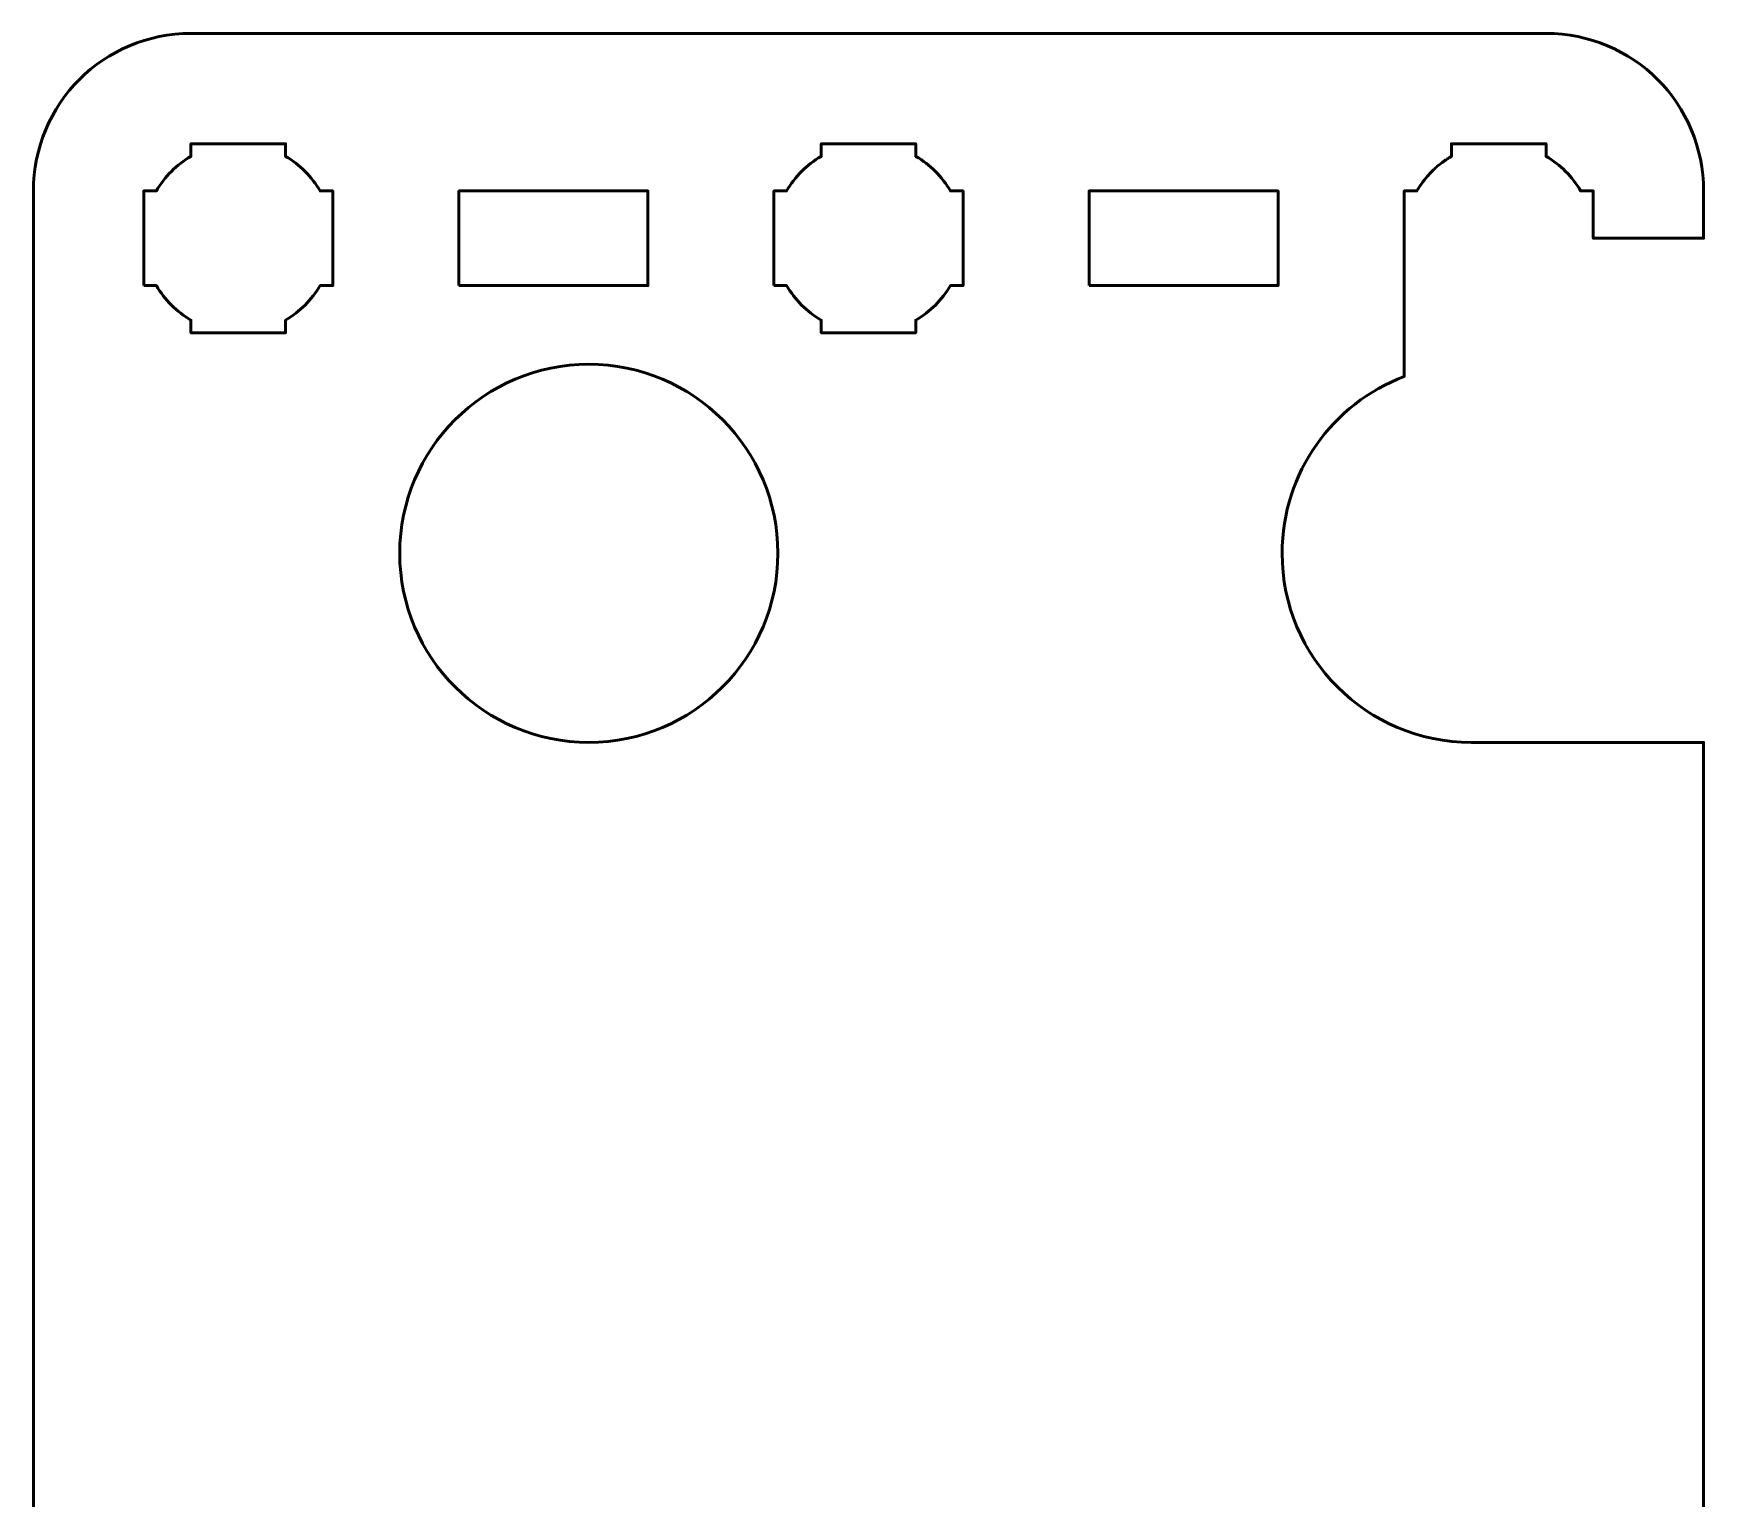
# Model space of a CAD drawing. Header units: centimetres. Extents: x -13.2 to -1.8, y -9.5 to -0.2.
# Drawn here: x -7.15 to -1.85, y -4.85 to -0.2 of the extents above; entities that cross this region are included whole.
import ezdxf

# ---------------------------------------------------------------- set-up
doc = ezdxf.new("R2010")
doc.units = ezdxf.units.CM
doc.header["$MEASUREMENT"] = 0
doc.layers.add('Layer 1', color=7, linetype='Continuous')

msp = doc.modelspace()

# ---------------------------------------------------------------- linework, layer by layer
at = {"layer": 'Layer 1', "lineweight": 53}
for points, knots in [([(-7.15003, -8.99995), (-7.15003, -8.99995), (-7.15003, -7.55), (-7.15003, -7.55), (-7.15003, -7.55), (-7.15003, -7.55), (-6.91251, -7.55), (-6.91251, -7.55), (-6.91251, -7.55), (-6.58119, -7.55), (-6.31251, -7.28131), (-6.31251, -6.95), (-6.31251, -6.95), (-6.31251, -6.61869), (-6.58119, -6.35), (-6.91251, -6.35), (-6.91251, -6.35), (-6.91251, -6.35), (-7.15003, -6.35), (-7.15003, -6.35), (-7.15003, -6.35), (-7.15003, -6.35), (-7.15003, -0.70005), (-7.15003, -0.70005), (-7.15003, -0.70005), (-7.15003, -0.42305), (-6.92694, -0.19995), (-6.64994, -0.19995), (-6.64994, -0.19995), (-6.64994, -0.19995), (-2.35008, -0.19995), (-2.35008, -0.19995), (-2.35008, -0.19995), (-2.07294, -0.19995), (-1.84998, -0.42305), (-1.84998, -0.70005), (-1.84998, -0.70005), (-1.84998, -0.70005), (-1.84998, -0.84998), (-1.84998, -0.84998), (-1.84998, -0.84998), (-1.84998, -0.84998), (-2.19998, -0.84998), (-2.19998, -0.84998), (-2.19998, -0.84998), (-2.19998, -0.84998), (-2.19998, -0.70005), (-2.19998, -0.70005), (-2.19998, -0.70005), (-2.19998, -0.70005), (-2.2401, -0.70005), (-2.2401, -0.70005), (-2.2401, -0.70005), (-2.26644, -0.65448), (-2.30442, -0.61649), (-2.34999, -0.59013), (-2.34999, -0.59013), (-2.34999, -0.59013), (-2.34999, -0.55005), (-2.34999, -0.55005), (-2.34999, -0.55005), (-2.34999, -0.55005), (-2.49369, -0.55005), (-2.49369, -0.55005), (-2.49369, -0.55005), (-2.49369, -0.55005), (-2.5, -0.54998), (-2.5, -0.54998), (-2.5, -0.54998), (-2.5, -0.54998), (-2.50631, -0.55005), (-2.50631, -0.55005), (-2.50631, -0.55005), (-2.50631, -0.55005), (-2.64999, -0.55005), (-2.64999, -0.55005), (-2.64999, -0.55005), (-2.64999, -0.55005), (-2.64999, -0.59014), (-2.64999, -0.59014), (-2.64999, -0.59014), (-2.64999, -0.59014), (-2.65451, -0.59282), (-2.65451, -0.59282), (-2.65451, -0.59282), (-2.65451, -0.59282), (-2.65605, -0.59374), (-2.65605, -0.59374), (-2.65605, -0.59374), (-2.65605, -0.59374), (-2.66152, -0.59716), (-2.66152, -0.59716), (-2.66152, -0.59716), (-2.66152, -0.59716), (-2.66167, -0.59726), (-2.66167, -0.59726), (-2.66167, -0.59726), (-2.66167, -0.59726), (-2.6626, -0.59786), (-2.6626, -0.59786), (-2.6626, -0.59786), (-2.6626, -0.59786), (-2.66737, -0.60101), (-2.66737, -0.60101), (-2.66737, -0.60101), (-2.66737, -0.60101), (-2.66771, -0.60123), (-2.66771, -0.60123), (-2.66771, -0.60123), (-2.66771, -0.60123), (-2.66875, -0.60194), (-2.66875, -0.60194), (-2.66875, -0.60194), (-2.66875, -0.60194), (-2.67279, -0.60474), (-2.67279, -0.60474), (-2.67279, -0.60474), (-2.67279, -0.60474), (-2.67364, -0.60534), (-2.67364, -0.60534), (-2.67364, -0.60534), (-2.67364, -0.60534), (-2.67479, -0.60617), (-2.67479, -0.60617), (-2.67479, -0.60617), (-2.67479, -0.60617), (-2.67876, -0.60907), (-2.67876, -0.60907), (-2.67876, -0.60907), (-2.67876, -0.60907), (-2.67947, -0.6096), (-2.67947, -0.6096), (-2.67947, -0.6096), (-2.67947, -0.6096), (-2.67963, -0.60972), (-2.67963, -0.60972), (-2.67963, -0.60972), (-2.67963, -0.60972), (-2.68514, -0.61394), (-2.68514, -0.61394), (-2.68514, -0.61394), (-2.68514, -0.61394), (-2.68528, -0.61405), (-2.68528, -0.61405), (-2.68528, -0.61405), (-2.68528, -0.61405), (-2.69036, -0.61814), (-2.69036, -0.61814), (-2.69036, -0.61814), (-2.69036, -0.61814), (-2.6908, -0.6185), (-2.6908, -0.6185), (-2.6908, -0.6185), (-2.6908, -0.6185), (-2.69097, -0.61864), (-2.69097, -0.61864), (-2.69097, -0.61864), (-2.69097, -0.61864), (-2.69599, -0.62288), (-2.69599, -0.62288), (-2.69599, -0.62288), (-2.69599, -0.62288), (-2.69631, -0.62315), (-2.69631, -0.62315), (-2.69631, -0.62315), (-2.69631, -0.62315), (-2.69678, -0.62356), (-2.69678, -0.62356), (-2.69678, -0.62356), (-2.69678, -0.62356), (-2.7015, -0.62775), (-2.7015, -0.62775), (-2.7015, -0.62775), (-2.7015, -0.62775), (-2.70169, -0.62793), (-2.70169, -0.62793), (-2.70169, -0.62793), (-2.70344, -0.62951), (-2.70517, -0.63113), (-2.70688, -0.63276), (-2.70688, -0.63276), (-2.70688, -0.63276), (-2.70696, -0.63284), (-2.70696, -0.63284), (-2.70696, -0.63284), (-2.70696, -0.63284), (-2.71211, -0.63787), (-2.71211, -0.63787), (-2.71211, -0.63787), (-2.71211, -0.63787), (-2.71214, -0.63789), (-2.71214, -0.63789), (-2.71214, -0.63789), (-2.71383, -0.63958), (-2.71549, -0.64129), (-2.71714, -0.64302), (-2.71714, -0.64302), (-2.71714, -0.64302), (-2.71728, -0.64316), (-2.71728, -0.64316), (-2.71728, -0.64316), (-2.72053, -0.64657), (-2.72371, -0.65006), (-2.7268, -0.65363), (-2.7268, -0.65363), (-2.7268, -0.65363), (-2.72683, -0.65367), (-2.72683, -0.65367), (-2.72683, -0.65367), (-2.72683, -0.65367), (-2.72716, -0.65405), (-2.72716, -0.65405), (-2.72716, -0.65405), (-2.73945, -0.66828), (-2.75042, -0.68368), (-2.75989, -0.70005), (-2.75989, -0.70005), (-2.75989, -0.70005), (-2.79999, -0.70005), (-2.79999, -0.70005), (-2.79999, -0.70005), (-2.79999, -0.70005), (-2.79999, -0.84843), (-2.79999, -0.84843), (-2.79999, -0.84843), (-2.79999, -0.84843), (-2.80001, -0.84998), (-2.80001, -0.84998), (-2.80001, -0.84998), (-2.80001, -0.84998), (-2.8, -0.85075), (-2.8, -0.85075), (-2.8, -0.85075), (-2.8, -0.85075), (-2.8, -1.28878), (-2.8, -1.28878), (-2.8, -1.28878), (-3.02646, -1.37459), (-3.18751, -1.59351), (-3.18751, -1.85), (-3.18751, -1.85), (-3.18751, -2.18131), (-2.91883, -2.45), (-2.58751, -2.45), (-2.58751, -2.45), (-2.58751, -2.45), (-1.84998, -2.45), (-1.84998, -2.45), (-1.84998, -2.45), (-1.84998, -2.45), (-1.84998, -6.4615), (-1.84998, -6.4615), (-1.84998, -6.4615), (-1.84998, -6.4615), (-2.03301, -6.4615), (-2.03301, -6.4615), (-2.03301, -6.4615), (-2.36433, -6.4615), (-2.63301, -6.73019), (-2.63301, -7.0615), (-2.63301, -7.0615), (-2.63301, -7.39281), (-2.36433, -7.6615), (-2.03301, -7.6615), (-2.03301, -7.6615), (-2.03301, -7.6615), (-1.84998, -7.6615), (-1.84998, -7.6615), (-1.84998, -7.6615), (-1.84998, -7.6615), (-1.84998, -8.99995), (-1.84998, -8.99995), (-1.84998, -8.99995), (-1.84998, -9.27695), (-2.07294, -9.50005), (-2.35008, -9.50005), (-2.35008, -9.50005), (-2.35008, -9.50005), (-6.64994, -9.50005), (-6.64994, -9.50005), (-6.64994, -9.50005), (-6.92694, -9.50005), (-7.15003, -9.27695), (-7.15003, -8.99995)], [0, 0, 0, 0, 0.0140845, 0.0140845, 0.0140845, 0.0140845, 0.028169, 0.028169, 0.028169, 0.028169, 0.0422535, 0.0422535, 0.0422535, 0.0422535, 0.056338, 0.056338, 0.056338, 0.056338, 0.0704225, 0.0704225, 0.0704225, 0.0704225, 0.084507, 0.084507, 0.084507, 0.084507, 0.0985915, 0.0985915, 0.0985915, 0.0985915, 0.1126761, 0.1126761, 0.1126761, 0.1126761, 0.1267606, 0.1267606, 0.1267606, 0.1267606, 0.1408451, 0.1408451, 0.1408451, 0.1408451, 0.1549296, 0.1549296, 0.1549296, 0.1549296, 0.1690141, 0.1690141, 0.1690141, 0.1690141, 0.1830986, 0.1830986, 0.1830986, 0.1830986, 0.1971831, 0.1971831, 0.1971831, 0.1971831, 0.2112676, 0.2112676, 0.2112676, 0.2112676, 0.2253521, 0.2253521, 0.2253521, 0.2253521, 0.2394366, 0.2394366, 0.2394366, 0.2394366, 0.2535211, 0.2535211, 0.2535211, 0.2535211, 0.2676056, 0.2676056, 0.2676056, 0.2676056, 0.2816901, 0.2816901, 0.2816901, 0.2816901, 0.2957746, 0.2957746, 0.2957746, 0.2957746, 0.3098592, 0.3098592, 0.3098592, 0.3098592, 0.3239437, 0.3239437, 0.3239437, 0.3239437, 0.3380282, 0.3380282, 0.3380282, 0.3380282, 0.3521127, 0.3521127, 0.3521127, 0.3521127, 0.3661972, 0.3661972, 0.3661972, 0.3661972, 0.3802817, 0.3802817, 0.3802817, 0.3802817, 0.3943662, 0.3943662, 0.3943662, 0.3943662, 0.4084507, 0.4084507, 0.4084507, 0.4084507, 0.4225352, 0.4225352, 0.4225352, 0.4225352, 0.4366197, 0.4366197, 0.4366197, 0.4366197, 0.4507042, 0.4507042, 0.4507042, 0.4507042, 0.4647887, 0.4647887, 0.4647887, 0.4647887, 0.4788732, 0.4788732, 0.4788732, 0.4788732, 0.4929577, 0.4929577, 0.4929577, 0.4929577, 0.5070423, 0.5070423, 0.5070423, 0.5070423, 0.5211268, 0.5211268, 0.5211268, 0.5211268, 0.5352113, 0.5352113, 0.5352113, 0.5352113, 0.5492958, 0.5492958, 0.5492958, 0.5492958, 0.5633803, 0.5633803, 0.5633803, 0.5633803, 0.5774648, 0.5774648, 0.5774648, 0.5774648, 0.5915493, 0.5915493, 0.5915493, 0.5915493, 0.6056338, 0.6056338, 0.6056338, 0.6056338, 0.6197183, 0.6197183, 0.6197183, 0.6197183, 0.6338028, 0.6338028, 0.6338028, 0.6338028, 0.6478873, 0.6478873, 0.6478873, 0.6478873, 0.6619718, 0.6619718, 0.6619718, 0.6619718, 0.6760563, 0.6760563, 0.6760563, 0.6760563, 0.6901408, 0.6901408, 0.6901408, 0.6901408, 0.7042254, 0.7042254, 0.7042254, 0.7042254, 0.7183099, 0.7183099, 0.7183099, 0.7183099, 0.7323944, 0.7323944, 0.7323944, 0.7323944, 0.7464789, 0.7464789, 0.7464789, 0.7464789, 0.7605634, 0.7605634, 0.7605634, 0.7605634, 0.7746479, 0.7746479, 0.7746479, 0.7746479, 0.7887324, 0.7887324, 0.7887324, 0.7887324, 0.8028169, 0.8028169, 0.8028169, 0.8028169, 0.8169014, 0.8169014, 0.8169014, 0.8169014, 0.8309859, 0.8309859, 0.8309859, 0.8309859, 0.8450704, 0.8450704, 0.8450704, 0.8450704, 0.8591549, 0.8591549, 0.8591549, 0.8591549, 0.8732394, 0.8732394, 0.8732394, 0.8732394, 0.8873239, 0.8873239, 0.8873239, 0.8873239, 0.9014085, 0.9014085, 0.9014085, 0.9014085, 0.915493, 0.915493, 0.915493, 0.915493, 0.9295775, 0.9295775, 0.9295775, 0.9295775, 0.943662, 0.943662, 0.943662, 0.943662, 0.9577465, 0.9577465, 0.9577465, 0.9577465, 0.971831, 0.971831, 0.971831, 0.971831, 0.9859155, 0.9859155, 0.9859155, 0.9859155, 1, 1, 1, 1]), ([(-6.79999, -1.00005), (-6.79999, -1.00005), (-6.79999, -0.85153), (-6.79999, -0.85153), (-6.79999, -0.85153), (-6.79999, -0.85153), (-6.80001, -0.84998), (-6.80001, -0.84998), (-6.80001, -0.84998), (-6.80001, -0.84998), (-6.79999, -0.84843), (-6.79999, -0.84843), (-6.79999, -0.84843), (-6.79999, -0.84843), (-6.79999, -0.70005), (-6.79999, -0.70005), (-6.79999, -0.70005), (-6.79999, -0.70005), (-6.75989, -0.70005), (-6.75989, -0.70005), (-6.75989, -0.70005), (-6.73354, -0.65449), (-6.69555, -0.6165), (-6.64999, -0.59014), (-6.64999, -0.59014), (-6.64999, -0.59014), (-6.64999, -0.55005), (-6.64999, -0.55005), (-6.64999, -0.55005), (-6.64999, -0.55005), (-6.50631, -0.55005), (-6.50631, -0.55005), (-6.50631, -0.55005), (-6.50631, -0.55005), (-6.5, -0.54998), (-6.5, -0.54998), (-6.5, -0.54998), (-6.5, -0.54998), (-6.49369, -0.55005), (-6.49369, -0.55005), (-6.49369, -0.55005), (-6.49369, -0.55005), (-6.34999, -0.55005), (-6.34999, -0.55005), (-6.34999, -0.55005), (-6.34999, -0.55005), (-6.34999, -0.59013), (-6.34999, -0.59013), (-6.34999, -0.59013), (-6.30442, -0.61649), (-6.26644, -0.65448), (-6.2401, -0.70005), (-6.2401, -0.70005), (-6.2401, -0.70005), (-6.19998, -0.70005), (-6.19998, -0.70005), (-6.19998, -0.70005), (-6.19998, -0.70005), (-6.19998, -1.00005), (-6.19998, -1.00005), (-6.19998, -1.00005), (-6.19998, -1.00005), (-6.24015, -1.00005), (-6.24015, -1.00005), (-6.24015, -1.00005), (-6.26649, -1.04558), (-6.30446, -1.08353), (-6.34999, -1.10986), (-6.34999, -1.10986), (-6.34999, -1.10986), (-6.34999, -1.15006), (-6.34999, -1.15006), (-6.34999, -1.15006), (-6.34999, -1.15006), (-6.64999, -1.15006), (-6.64999, -1.15006), (-6.64999, -1.15006), (-6.64999, -1.15006), (-6.64999, -1.10985), (-6.64999, -1.10985), (-6.64999, -1.10985), (-6.69552, -1.08352), (-6.73349, -1.04558), (-6.75984, -1.00005), (-6.75984, -1.00005), (-6.75984, -1.00005), (-6.79999, -1.00005), (-6.79999, -1.00005)], [0, 0, 0, 0, 0.0454545, 0.0454545, 0.0454545, 0.0454545, 0.0909091, 0.0909091, 0.0909091, 0.0909091, 0.1363636, 0.1363636, 0.1363636, 0.1363636, 0.1818182, 0.1818182, 0.1818182, 0.1818182, 0.2272727, 0.2272727, 0.2272727, 0.2272727, 0.2727273, 0.2727273, 0.2727273, 0.2727273, 0.3181818, 0.3181818, 0.3181818, 0.3181818, 0.3636364, 0.3636364, 0.3636364, 0.3636364, 0.4090909, 0.4090909, 0.4090909, 0.4090909, 0.4545455, 0.4545455, 0.4545455, 0.4545455, 0.5, 0.5, 0.5, 0.5, 0.5454545, 0.5454545, 0.5454545, 0.5454545, 0.5909091, 0.5909091, 0.5909091, 0.5909091, 0.6363636, 0.6363636, 0.6363636, 0.6363636, 0.6818182, 0.6818182, 0.6818182, 0.6818182, 0.7272727, 0.7272727, 0.7272727, 0.7272727, 0.7727273, 0.7727273, 0.7727273, 0.7727273, 0.8181818, 0.8181818, 0.8181818, 0.8181818, 0.8636364, 0.8636364, 0.8636364, 0.8636364, 0.9090909, 0.9090909, 0.9090909, 0.9090909, 0.9545455, 0.9545455, 0.9545455, 0.9545455, 1, 1, 1, 1]), ([(-4.79999, -1.00005), (-4.79999, -1.00005), (-4.79999, -0.85153), (-4.79999, -0.85153), (-4.79999, -0.85153), (-4.79999, -0.85153), (-4.80001, -0.84998), (-4.80001, -0.84998), (-4.80001, -0.84998), (-4.80001, -0.84998), (-4.79999, -0.84843), (-4.79999, -0.84843), (-4.79999, -0.84843), (-4.79999, -0.84843), (-4.79999, -0.70005), (-4.79999, -0.70005), (-4.79999, -0.70005), (-4.79999, -0.70005), (-4.75989, -0.70005), (-4.75989, -0.70005), (-4.75989, -0.70005), (-4.73354, -0.65449), (-4.69555, -0.6165), (-4.64999, -0.59014), (-4.64999, -0.59014), (-4.64999, -0.59014), (-4.64999, -0.55005), (-4.64999, -0.55005), (-4.64999, -0.55005), (-4.64999, -0.55005), (-4.50631, -0.55005), (-4.50631, -0.55005), (-4.50631, -0.55005), (-4.50631, -0.55005), (-4.5, -0.54998), (-4.5, -0.54998), (-4.5, -0.54998), (-4.5, -0.54998), (-4.49369, -0.55005), (-4.49369, -0.55005), (-4.49369, -0.55005), (-4.49369, -0.55005), (-4.34999, -0.55005), (-4.34999, -0.55005), (-4.34999, -0.55005), (-4.34999, -0.55005), (-4.34999, -0.59013), (-4.34999, -0.59013), (-4.34999, -0.59013), (-4.30442, -0.61649), (-4.26644, -0.65448), (-4.2401, -0.70005), (-4.2401, -0.70005), (-4.2401, -0.70005), (-4.19998, -0.70005), (-4.19998, -0.70005), (-4.19998, -0.70005), (-4.19998, -0.70005), (-4.19998, -1.00005), (-4.19998, -1.00005), (-4.19998, -1.00005), (-4.19998, -1.00005), (-4.24015, -1.00005), (-4.24015, -1.00005), (-4.24015, -1.00005), (-4.26649, -1.04558), (-4.30446, -1.08353), (-4.34999, -1.10986), (-4.34999, -1.10986), (-4.34999, -1.10986), (-4.34999, -1.15006), (-4.34999, -1.15006), (-4.34999, -1.15006), (-4.34999, -1.15006), (-4.64999, -1.15006), (-4.64999, -1.15006), (-4.64999, -1.15006), (-4.64999, -1.15006), (-4.64999, -1.10985), (-4.64999, -1.10985), (-4.64999, -1.10985), (-4.69552, -1.08352), (-4.73349, -1.04558), (-4.75984, -1.00005), (-4.75984, -1.00005), (-4.75984, -1.00005), (-4.79999, -1.00005), (-4.79999, -1.00005)], [0, 0, 0, 0, 0.0454545, 0.0454545, 0.0454545, 0.0454545, 0.0909091, 0.0909091, 0.0909091, 0.0909091, 0.1363636, 0.1363636, 0.1363636, 0.1363636, 0.1818182, 0.1818182, 0.1818182, 0.1818182, 0.2272727, 0.2272727, 0.2272727, 0.2272727, 0.2727273, 0.2727273, 0.2727273, 0.2727273, 0.3181818, 0.3181818, 0.3181818, 0.3181818, 0.3636364, 0.3636364, 0.3636364, 0.3636364, 0.4090909, 0.4090909, 0.4090909, 0.4090909, 0.4545455, 0.4545455, 0.4545455, 0.4545455, 0.5, 0.5, 0.5, 0.5, 0.5454545, 0.5454545, 0.5454545, 0.5454545, 0.5909091, 0.5909091, 0.5909091, 0.5909091, 0.6363636, 0.6363636, 0.6363636, 0.6363636, 0.6818182, 0.6818182, 0.6818182, 0.6818182, 0.7272727, 0.7272727, 0.7272727, 0.7272727, 0.7727273, 0.7727273, 0.7727273, 0.7727273, 0.8181818, 0.8181818, 0.8181818, 0.8181818, 0.8636364, 0.8636364, 0.8636364, 0.8636364, 0.9090909, 0.9090909, 0.9090909, 0.9090909, 0.9545455, 0.9545455, 0.9545455, 0.9545455, 1, 1, 1, 1]), ([(-5.79999, -1.00005), (-5.79999, -1.00005), (-5.79999, -0.70005), (-5.79999, -0.70005), (-5.79999, -0.70005), (-5.79999, -0.70005), (-5.19998, -0.70005), (-5.19998, -0.70005), (-5.19998, -0.70005), (-5.19998, -0.70005), (-5.19998, -1.00005), (-5.19998, -1.00005), (-5.19998, -1.00005), (-5.19998, -1.00005), (-5.79999, -1.00005), (-5.79999, -1.00005)], [0, 0, 0, 0, 0.25, 0.25, 0.25, 0.25, 0.5, 0.5, 0.5, 0.5, 0.75, 0.75, 0.75, 0.75, 1, 1, 1, 1]), ([(-3.80002, -1.00005), (-3.80002, -1.00005), (-3.80002, -0.70005), (-3.80002, -0.70005), (-3.80002, -0.70005), (-3.80002, -0.70005), (-3.20002, -0.70005), (-3.20002, -0.70005), (-3.20002, -0.70005), (-3.20002, -0.70005), (-3.20002, -1.00005), (-3.20002, -1.00005), (-3.20002, -1.00005), (-3.20002, -1.00005), (-3.80002, -1.00005), (-3.80002, -1.00005)], [0, 0, 0, 0, 0.25, 0.25, 0.25, 0.25, 0.5, 0.5, 0.5, 0.5, 0.75, 0.75, 0.75, 0.75, 1, 1, 1, 1]), ([(-5.38751, -1.25), (-5.05619, -1.25), (-4.78751, -1.51868), (-4.78751, -1.85), (-4.78751, -1.85), (-4.78751, -2.18132), (-5.05619, -2.45), (-5.38751, -2.45), (-5.38751, -2.45), (-5.71883, -2.45), (-5.98751, -2.18132), (-5.98751, -1.85), (-5.98751, -1.85), (-5.98751, -1.51868), (-5.71883, -1.25), (-5.38751, -1.25)], [0, 0, 0, 0, 0.25, 0.25, 0.25, 0.25, 0.5, 0.5, 0.5, 0.5, 0.75, 0.75, 0.75, 0.75, 1, 1, 1, 1])]:
    msp.add_open_spline(points, degree=3, knots=knots, dxfattribs=at)

doc.saveas('drawing.dxf')
